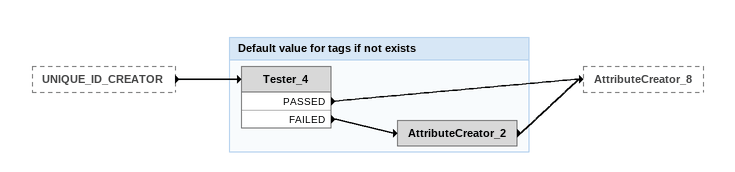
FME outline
UNIQUE_ID_CREATOR [outside]
    -> Tester_4

Bookmark: Default value for tags if not exists
Tester_4
    PASSED -> AttributeCreator_8
    FAILED -> AttributeCreator_2
AttributeCreator_2
    -> AttributeCreator_8
